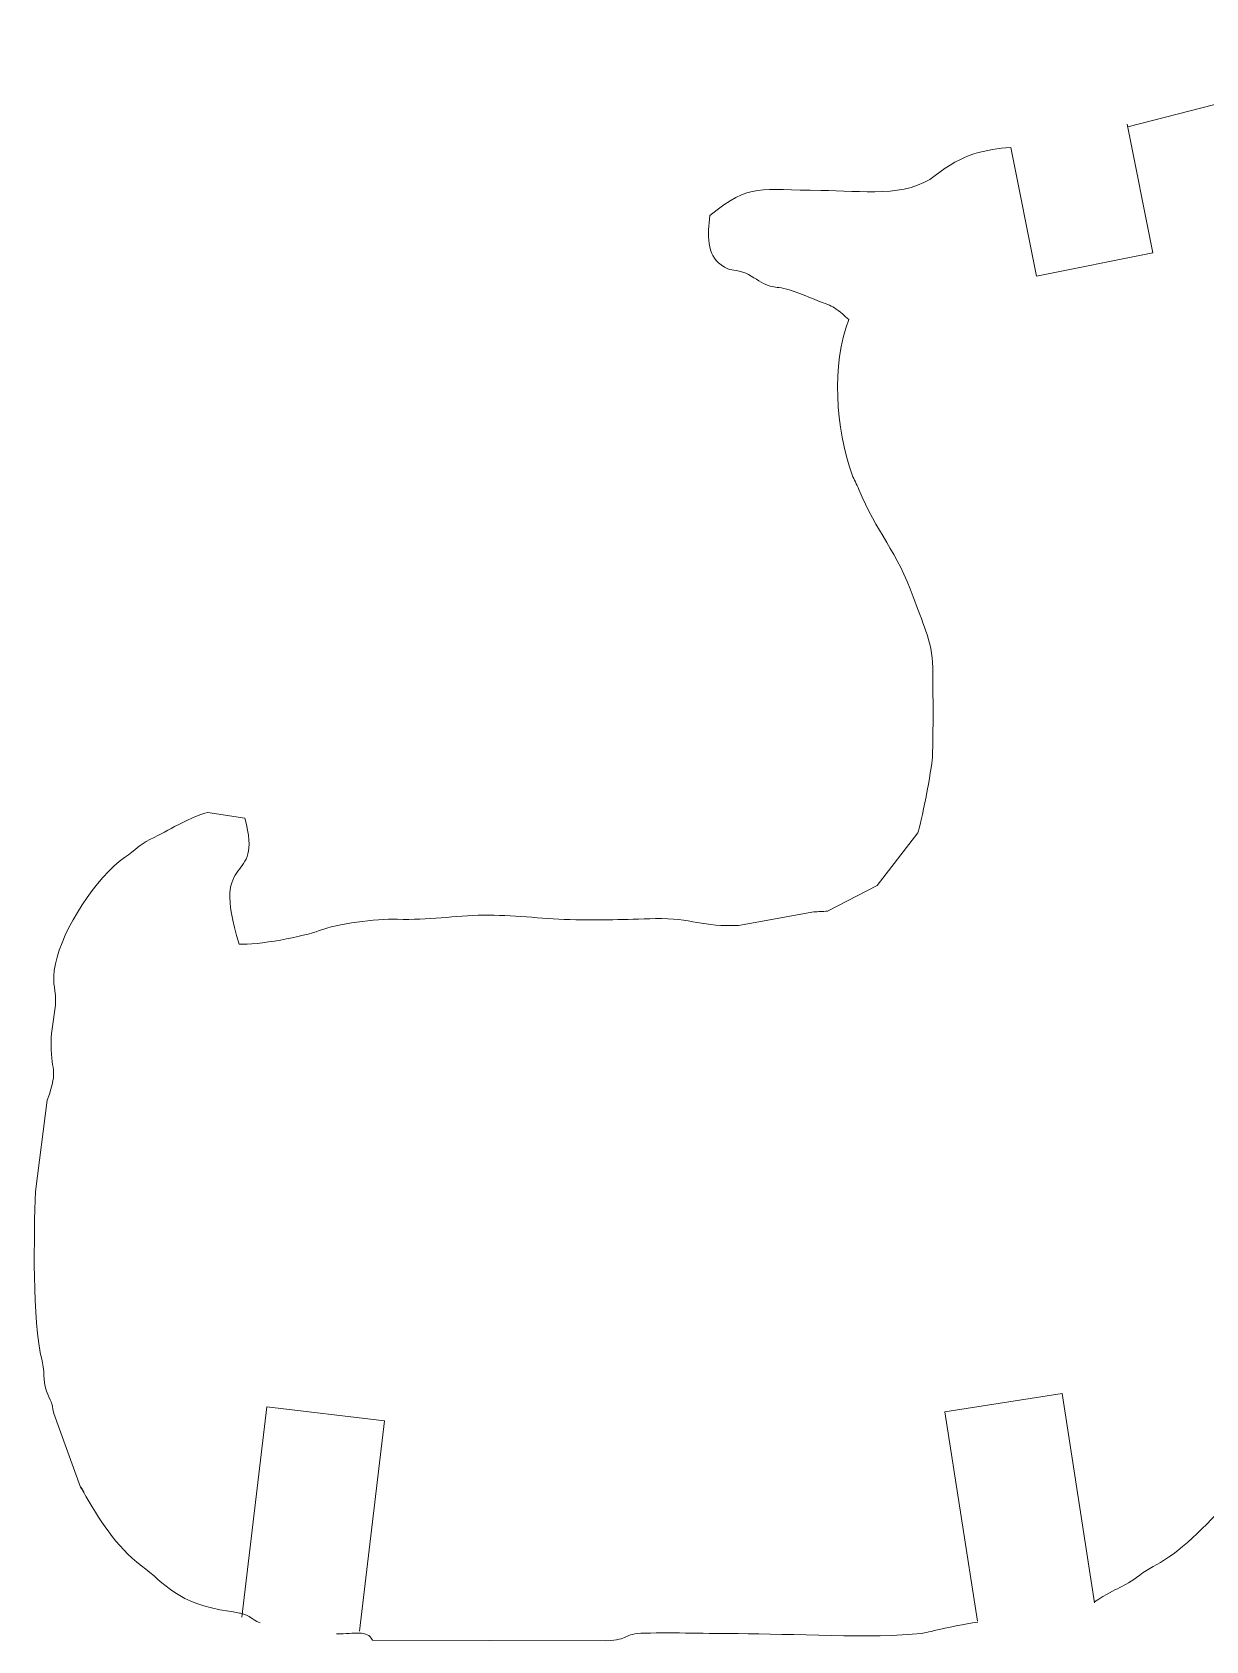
# Model space of a CAD drawing. Header units: centimetres. Extents: x -30.3 to 10.2, y 11.2 to 20.1.
# Drawn here: x -30.35 to -27.579, y 11.223 to 15.019 of the extents above; entities that cross this region are included whole.
import ezdxf

# ---------------------------------------------------------------- set-up
doc = ezdxf.new("R2010")
doc.units = ezdxf.units.CM
doc.header["$MEASUREMENT"] = 0
doc.layers.add('Layer 1', color=7, linetype='Continuous')

msp = doc.modelspace()

# ---------------------------------------------------------------- linework, layer by layer
at = {"layer": 'Layer 1', "color": 5, "lineweight": 9}
for points, knots in [([(-27.76388, 14.79548), (-27.76388, 14.79548), (-27.32834, 14.90771), (-27.32834, 14.90771), (-27.32834, 14.90771), (-27.25297, 14.91528), (-27.26139, 14.92726), (-27.20057, 14.93922), (-27.20057, 14.93922), (-27.15023, 14.9491), (-27.11883, 14.96557), (-27.0738, 14.97283), (-27.0738, 14.97283), (-27.01479, 14.98234), (-27.05299, 14.97782), (-27.01116, 14.99717), (-27.01116, 14.99717), (-26.99369, 15.00526), (-26.96938, 15.0095), (-26.94769, 15.01109), (-26.94769, 15.01109), (-26.83766, 15.01911), (-26.78098, 15.00574), (-26.77181, 14.866), (-26.77181, 14.866), (-26.76798, 14.67577), (-26.79646, 14.72787), (-26.87873, 14.65348), (-26.87873, 14.65348), (-26.90098, 14.63337), (-26.91189, 14.61737), (-26.93519, 14.59991), (-26.93519, 14.59991), (-26.93519, 14.59991), (-27.11393, 14.44831), (-27.11393, 14.44831), (-27.11393, 14.44831), (-27.14719, 14.41513), (-27.11594, 14.42113), (-27.15923, 14.39143), (-27.15923, 14.39143), (-27.21124, 14.35576), (-27.17662, 14.37103), (-27.25088, 14.31428), (-27.25088, 14.31428), (-27.25979, 14.30748), (-27.26785, 14.29906), (-27.27705, 14.2902), (-27.27705, 14.2902), (-27.27705, 14.2902), (-27.3052, 14.2573), (-27.3052, 14.2573), (-27.3052, 14.2573), (-27.30565, 14.25657), (-27.32114, 14.22703), (-27.32195, 14.22524), (-27.32195, 14.22524), (-27.368, 14.12434), (-27.36104, 14.14408), (-27.42175, 14.04503), (-27.42175, 14.04503), (-27.47793, 13.95338), (-27.44102, 13.99208), (-27.45622, 13.91924), (-27.45622, 13.91924), (-27.46342, 13.88481), (-27.4715, 13.8876), (-27.47231, 13.8334), (-27.47231, 13.8334), (-27.47447, 13.68859), (-27.46558, 13.5372), (-27.47097, 13.39272), (-27.47097, 13.39272), (-27.47358, 13.32259), (-27.43283, 13.18462), (-27.41003, 13.12589), (-27.41003, 13.12589), (-27.41003, 13.12589), (-27.37967, 13.05406), (-27.37967, 13.05406), (-27.37967, 13.05406), (-27.34806, 12.96784), (-27.34013, 12.98607), (-27.30688, 12.90759), (-27.30688, 12.90759), (-27.28033, 12.84493), (-27.26088, 12.824), (-27.2494, 12.74393), (-27.2494, 12.74393), (-27.22701, 12.58766), (-27.2169, 12.65112), (-27.19633, 12.5772), (-27.19633, 12.5772), (-27.18876, 12.54999), (-27.18949, 12.40552), (-27.18994, 12.3683), (-27.18994, 12.3683), (-27.19243, 12.1603), (-27.18657, 12.16374), (-27.24372, 11.97897), (-27.24372, 11.97897), (-27.2757, 11.87558), (-27.27544, 11.87535), (-27.33498, 11.7916), (-27.33498, 11.7916), (-27.33498, 11.7916), (-27.40068, 11.70358), (-27.40068, 11.70358), (-27.40068, 11.70358), (-27.42453, 11.67651), (-27.42073, 11.66533), (-27.44305, 11.63631), (-27.44305, 11.63631), (-27.46373, 11.60944), (-27.47627, 11.60958), (-27.49961, 11.58274), (-27.49961, 11.58274), (-27.5385, 11.53802), (-27.61169, 11.45773), (-27.66734, 11.42064), (-27.66734, 11.42064), (-27.69531, 11.40199), (-27.71359, 11.39513), (-27.7353, 11.37862), (-27.7353, 11.37862), (-27.77773, 11.34637), (-27.78395, 11.35279), (-27.84199, 11.31549)], [0, 0, 0, 0, 0.030303, 0.030303, 0.030303, 0.030303, 0.0606061, 0.0606061, 0.0606061, 0.0606061, 0.0909091, 0.0909091, 0.0909091, 0.0909091, 0.1212121, 0.1212121, 0.1212121, 0.1212121, 0.1515152, 0.1515152, 0.1515152, 0.1515152, 0.1818182, 0.1818182, 0.1818182, 0.1818182, 0.2121212, 0.2121212, 0.2121212, 0.2121212, 0.2424242, 0.2424242, 0.2424242, 0.2424242, 0.2727273, 0.2727273, 0.2727273, 0.2727273, 0.3030303, 0.3030303, 0.3030303, 0.3030303, 0.3333333, 0.3333333, 0.3333333, 0.3333333, 0.3636364, 0.3636364, 0.3636364, 0.3636364, 0.3939394, 0.3939394, 0.3939394, 0.3939394, 0.4242424, 0.4242424, 0.4242424, 0.4242424, 0.4545455, 0.4545455, 0.4545455, 0.4545455, 0.4848485, 0.4848485, 0.4848485, 0.4848485, 0.5151515, 0.5151515, 0.5151515, 0.5151515, 0.5454545, 0.5454545, 0.5454545, 0.5454545, 0.5757576, 0.5757576, 0.5757576, 0.5757576, 0.6060606, 0.6060606, 0.6060606, 0.6060606, 0.6363636, 0.6363636, 0.6363636, 0.6363636, 0.6666667, 0.6666667, 0.6666667, 0.6666667, 0.6969697, 0.6969697, 0.6969697, 0.6969697, 0.7272727, 0.7272727, 0.7272727, 0.7272727, 0.7575758, 0.7575758, 0.7575758, 0.7575758, 0.7878788, 0.7878788, 0.7878788, 0.7878788, 0.8181818, 0.8181818, 0.8181818, 0.8181818, 0.8484848, 0.8484848, 0.8484848, 0.8484848, 0.8787879, 0.8787879, 0.8787879, 0.8787879, 0.9090909, 0.9090909, 0.9090909, 0.9090909, 0.9393939, 0.9393939, 0.9393939, 0.9393939, 1, 1, 1, 1]), ([(-28.03992, 14.74727), (-28.03992, 14.74727), (-27.97906, 14.44331), (-27.97906, 14.44331), (-27.97906, 14.44331), (-27.97906, 14.44331), (-27.70451, 14.49829), (-27.70451, 14.49829), (-27.70451, 14.49829), (-27.70451, 14.49829), (-27.76537, 14.80224), (-27.76537, 14.80224)], [0, 0, 0, 0, 0.25, 0.25, 0.25, 0.25, 0.5, 0.5, 0.5, 0.5, 1, 1, 1, 1]), ([(-29.81119, 11.26553), (-29.83752, 11.27616), (-29.83146, 11.2817), (-29.85496, 11.28757), (-29.85496, 11.28757), (-29.86192, 11.2893), (-29.87146, 11.29107), (-29.8852, 11.293), (-29.8852, 11.293), (-30.00672, 11.31008), (-30.03537, 11.35824), (-30.09167, 11.4005), (-30.09167, 11.4005), (-30.15205, 11.44581), (-30.19207, 11.51069), (-30.229, 11.57559), (-30.229, 11.57559), (-30.24736, 11.60784), (-30.2126, 11.55074), (-30.23544, 11.5861), (-30.23544, 11.5861), (-30.23544, 11.5861), (-30.29887, 11.75974), (-30.29887, 11.75974), (-30.29887, 11.75974), (-30.30488, 11.79166), (-30.29995, 11.77519), (-30.31054, 11.79886), (-30.31054, 11.79886), (-30.32858, 11.83915), (-30.31669, 11.84191), (-30.32648, 11.88372), (-30.32648, 11.88372), (-30.34972, 11.98302), (-30.34543, 12.18018), (-30.34196, 12.28381), (-30.34196, 12.28381), (-30.34196, 12.28381), (-30.31417, 12.49893), (-30.31417, 12.49893), (-30.31417, 12.49893), (-30.28433, 12.58132), (-30.30819, 12.5596), (-30.30461, 12.64639), (-30.30461, 12.64639), (-30.30356, 12.67191), (-30.29459, 12.70714), (-30.29462, 12.73299), (-30.29462, 12.73299), (-30.29465, 12.77286), (-30.30421, 12.77264), (-30.29471, 12.82054), (-30.29471, 12.82054), (-30.27831, 12.90319), (-30.19766, 13.02593), (-30.13187, 13.07136), (-30.13187, 13.07136), (-30.10541, 13.08963), (-30.09613, 13.10181), (-30.07182, 13.11385), (-30.07182, 13.11385), (-30.04448, 13.12737), (-30.0284, 13.13648), (-30.00529, 13.14896), (-30.00529, 13.14896), (-29.99659, 13.15367), (-29.94997, 13.17615), (-29.93532, 13.17805), (-29.93532, 13.17805), (-29.93532, 13.17805), (-29.84783, 13.16417), (-29.84783, 13.16417), (-29.84783, 13.16417), (-29.80116, 12.9982), (-29.93341, 13.09675), (-29.86107, 12.86738), (-29.86107, 12.86738), (-29.82012, 12.86345), (-29.70575, 12.88635), (-29.67221, 12.89908), (-29.67221, 12.89908), (-29.62903, 12.9155), (-29.54012, 12.92752), (-29.48746, 12.9259), (-29.48746, 12.9259), (-29.41444, 12.92365), (-29.35247, 12.9345), (-29.28449, 12.93558), (-29.28449, 12.93558), (-29.21646, 12.93666), (-29.15052, 12.92725), (-29.08093, 12.9252), (-29.08093, 12.9252), (-29.00361, 12.92293), (-28.95366, 12.92565), (-28.87815, 12.92742), (-28.87815, 12.92742), (-28.79464, 12.92939), (-28.76535, 12.9067), (-28.68284, 12.9115), (-28.68284, 12.9115), (-28.68284, 12.9115), (-28.50501, 12.94344), (-28.50501, 12.94344), (-28.50501, 12.94344), (-28.49342, 12.94441), (-28.48383, 12.9431), (-28.47258, 12.94538), (-28.47258, 12.94538), (-28.47258, 12.94538), (-28.35561, 13.00598), (-28.35561, 13.00598), (-28.35561, 13.00598), (-28.35561, 13.00598), (-28.2596, 13.13025), (-28.2596, 13.13025), (-28.2596, 13.13025), (-28.25218, 13.14482), (-28.22596, 13.28278), (-28.22498, 13.30761), (-28.22498, 13.30761), (-28.2223, 13.37549), (-28.22344, 13.45175), (-28.22414, 13.52011), (-28.22414, 13.52011), (-28.22478, 13.58286), (-28.2505, 13.62943), (-28.27036, 13.68695), (-28.27036, 13.68695), (-28.3058, 13.78957), (-28.35849, 13.84199), (-28.39833, 13.93989), (-28.39833, 13.93989), (-28.40403, 13.95388), (-28.40971, 13.962), (-28.41415, 13.9745), (-28.41415, 13.9745), (-28.45357, 14.08559), (-28.46354, 14.23358), (-28.42221, 14.34103), (-28.42221, 14.34103), (-28.46516, 14.37949), (-28.46046, 14.37033), (-28.51279, 14.39257), (-28.51279, 14.39257), (-28.59649, 14.42813), (-28.58847, 14.40914), (-28.62388, 14.42622), (-28.62388, 14.42622), (-28.63764, 14.43286), (-28.65376, 14.44669), (-28.67221, 14.45275), (-28.67221, 14.45275), (-28.69755, 14.46109), (-28.69948, 14.45293), (-28.7238, 14.47028), (-28.7238, 14.47028), (-28.75773, 14.49448), (-28.75529, 14.54098), (-28.75016, 14.58657), (-28.75016, 14.58657), (-28.65377, 14.66429), (-28.63257, 14.64682), (-28.48801, 14.64566), (-28.48801, 14.64566), (-28.39327, 14.64489), (-28.28452, 14.62784), (-28.21829, 14.68081), (-28.21829, 14.68081), (-28.15435, 14.73196), (-28.09756, 14.74328), (-28.0405, 14.74697)], [0, 0, 0, 0, 0.0227273, 0.0227273, 0.0227273, 0.0227273, 0.0454545, 0.0454545, 0.0454545, 0.0454545, 0.0681818, 0.0681818, 0.0681818, 0.0681818, 0.0909091, 0.0909091, 0.0909091, 0.0909091, 0.1136364, 0.1136364, 0.1136364, 0.1136364, 0.1363636, 0.1363636, 0.1363636, 0.1363636, 0.1590909, 0.1590909, 0.1590909, 0.1590909, 0.1818182, 0.1818182, 0.1818182, 0.1818182, 0.2045455, 0.2045455, 0.2045455, 0.2045455, 0.2272727, 0.2272727, 0.2272727, 0.2272727, 0.25, 0.25, 0.25, 0.25, 0.2727273, 0.2727273, 0.2727273, 0.2727273, 0.2954545, 0.2954545, 0.2954545, 0.2954545, 0.3181818, 0.3181818, 0.3181818, 0.3181818, 0.3409091, 0.3409091, 0.3409091, 0.3409091, 0.3636364, 0.3636364, 0.3636364, 0.3636364, 0.3863636, 0.3863636, 0.3863636, 0.3863636, 0.4090909, 0.4090909, 0.4090909, 0.4090909, 0.4318182, 0.4318182, 0.4318182, 0.4318182, 0.4545455, 0.4545455, 0.4545455, 0.4545455, 0.4772727, 0.4772727, 0.4772727, 0.4772727, 0.5, 0.5, 0.5, 0.5, 0.5227273, 0.5227273, 0.5227273, 0.5227273, 0.5454545, 0.5454545, 0.5454545, 0.5454545, 0.5681818, 0.5681818, 0.5681818, 0.5681818, 0.5909091, 0.5909091, 0.5909091, 0.5909091, 0.6136364, 0.6136364, 0.6136364, 0.6136364, 0.6363636, 0.6363636, 0.6363636, 0.6363636, 0.6590909, 0.6590909, 0.6590909, 0.6590909, 0.6818182, 0.6818182, 0.6818182, 0.6818182, 0.7045455, 0.7045455, 0.7045455, 0.7045455, 0.7272727, 0.7272727, 0.7272727, 0.7272727, 0.75, 0.75, 0.75, 0.75, 0.7727273, 0.7727273, 0.7727273, 0.7727273, 0.7954545, 0.7954545, 0.7954545, 0.7954545, 0.8181818, 0.8181818, 0.8181818, 0.8181818, 0.8409091, 0.8409091, 0.8409091, 0.8409091, 0.8636364, 0.8636364, 0.8636364, 0.8636364, 0.8863636, 0.8863636, 0.8863636, 0.8863636, 0.9090909, 0.9090909, 0.9090909, 0.9090909, 0.9318182, 0.9318182, 0.9318182, 0.9318182, 0.9545455, 0.9545455, 0.9545455, 0.9545455, 1, 1, 1, 1]), ([(-28.11861, 11.26978), (-28.11861, 11.26978), (-28.19519, 11.76388), (-28.19519, 11.76388), (-28.19519, 11.76388), (-28.19519, 11.76388), (-27.9185, 11.80678), (-27.9185, 11.80678), (-27.9185, 11.80678), (-27.9185, 11.80678), (-27.84191, 11.31268), (-27.84191, 11.31268)], [0, 0, 0, 0, 0.25, 0.25, 0.25, 0.25, 0.5, 0.5, 0.5, 0.5, 1, 1, 1, 1]), ([(-29.85491, 11.27902), (-29.85491, 11.27902), (-29.79582, 11.77553), (-29.79582, 11.77553), (-29.79582, 11.77553), (-29.79582, 11.77553), (-29.51778, 11.74244), (-29.51778, 11.74244), (-29.51778, 11.74244), (-29.51778, 11.74244), (-29.57687, 11.24594), (-29.57687, 11.24594)], [0, 0, 0, 0, 0.25, 0.25, 0.25, 0.25, 0.5, 0.5, 0.5, 0.5, 1, 1, 1, 1]), ([(-28.11784, 11.26765), (-28.18672, 11.25719), (-28.23598, 11.24255), (-28.25105, 11.2408), (-28.25105, 11.2408), (-28.36087, 11.22803), (-28.56326, 11.24038), (-28.68306, 11.24035), (-28.68306, 11.24035), (-28.75528, 11.24032), (-28.83242, 11.24317), (-28.90375, 11.24148), (-28.90375, 11.24148), (-28.9583, 11.24019), (-28.93701, 11.22544), (-28.99574, 11.22333), (-28.99574, 11.22333), (-28.99574, 11.22333), (-29.54662, 11.22507), (-29.54662, 11.22507), (-29.54662, 11.22507), (-29.55293, 11.23747), (-29.56327, 11.24105), (-29.57801, 11.24157), (-29.57801, 11.24157), (-29.59178, 11.24203), (-29.60941, 11.23984), (-29.63121, 11.23965)], [0, 0, 0, 0, 0.125, 0.125, 0.125, 0.125, 0.25, 0.25, 0.25, 0.25, 0.375, 0.375, 0.375, 0.375, 0.5, 0.5, 0.5, 0.5, 0.625, 0.625, 0.625, 0.625, 0.75, 0.75, 0.75, 0.75, 1, 1, 1, 1])]:
    msp.add_open_spline(points, degree=3, knots=knots, dxfattribs=at)

doc.saveas('drawing.dxf')
